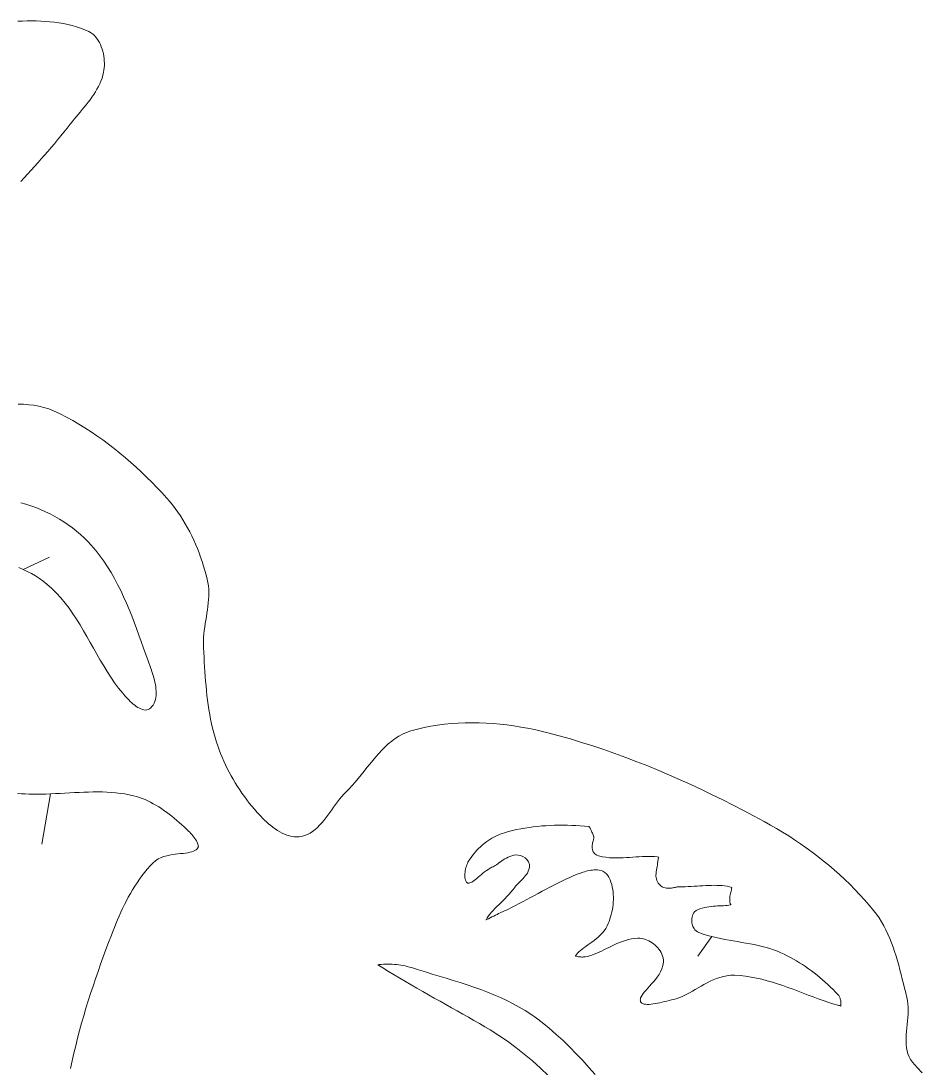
# Model space of a CAD drawing. Header units: inches. Extents: x -12 to 23, y -13.2 to 21.7.
# Drawn here: x 13.228 to 17.343, y 16.901 to 21.686 of the extents above; entities that cross this region are included whole.
import ezdxf

# ---------------------------------------------------------------- set-up
doc = ezdxf.new("R2010")
doc.units = ezdxf.units.IN
doc.header["$MEASUREMENT"] = 0
doc.layers.get('0').update_dxf_attribs({"lineweight": 0})

msp = doc.modelspace()

# ---------------------------------------------------------------- linework, layer by layer
at = {"color": 30, "linetype": 'Continuous', "lineweight": 0, "true_color": 0xff7e00}
for p, q in [((13.2373, 19.1796), (13.3584, 19.2361)), ((13.3631, 18.154), (13.3236, 17.924)), ((16.3831, 17.5025), (16.3194, 17.4132))]:
    msp.add_line(p, q, dxfattribs=at)
at = {"color": 7, "linetype": 'Continuous', "lineweight": 0}
for p, q in [((13.23, 18.1543), (13.2124, 18.1551)), ((13.2477, 18.1536), (13.23, 18.1543)), ((13.2655, 18.153), (13.2477, 18.1536)), ((13.2834, 18.1526), (13.2655, 18.153)), ((13.3013, 18.1524), (13.2834, 18.1526)), ((13.3191, 18.1526), (13.3013, 18.1524)), ((13.3411, 18.1532), (13.3191, 18.1526)), ((13.3631, 18.154), (13.3411, 18.1532)), ((13.385, 18.1551), (13.3631, 18.154)), ((13.4068, 18.1562), (13.385, 18.1551)), ((13.4286, 18.1574), (13.4068, 18.1562)), ((13.4504, 18.1587), (13.4286, 18.1574)), ((13.472, 18.1598), (13.4504, 18.1587)), ((13.4936, 18.1609), (13.472, 18.1598)), ((13.515, 18.1618), (13.4936, 18.1609)), ((13.5364, 18.1625), (13.515, 18.1618)), ((13.5577, 18.1629), (13.5364, 18.1625)), ((13.5788, 18.163), (13.5577, 18.1629)), ((13.5998, 18.1627), (13.5788, 18.163)), ((13.6206, 18.162), (13.5998, 18.1627)), ((13.6413, 18.1607), (13.6206, 18.162)), ((13.6618, 18.159), (13.6413, 18.1607)), ((13.6822, 18.1566), (13.6618, 18.159)), ((13.7024, 18.1536), (13.6822, 18.1566)), ((13.7224, 18.1499), (13.7024, 18.1536)), ((13.7422, 18.1455), (13.7224, 18.1499)), ((13.7554, 18.142), (13.7422, 18.1455)), ((13.7685, 18.1378), (13.7554, 18.142)), ((13.7814, 18.1331), (13.7685, 18.1378)), ((13.7943, 18.1279), (13.7814, 18.1331)), ((13.807, 18.1222), (13.7943, 18.1279)), ((13.8196, 18.116), (13.807, 18.1222)), ((13.8321, 18.1093), (13.8196, 18.116)), ((13.8445, 18.1021), (13.8321, 18.1093)), ((13.8567, 18.0946), (13.8445, 18.1021)), ((13.8689, 18.0867), (13.8567, 18.0946)), ((13.8809, 18.0784), (13.8689, 18.0867)), ((13.8929, 18.0698), (13.8809, 18.0784)), ((13.9047, 18.0609), (13.8929, 18.0698)), ((13.9164, 18.0518), (13.9047, 18.0609)), ((13.9279, 18.0424), (13.9164, 18.0518)), ((13.9394, 18.0328), (13.9279, 18.0424)), ((13.9507, 18.0231), (13.9394, 18.0328)), ((13.9619, 18.0132), (13.9507, 18.0231)), ((13.973, 18.0033), (13.9619, 18.0132)), ((13.9838, 17.9933), (13.973, 18.0033)), ((13.9887, 17.9888), (13.9838, 17.9933)), ((13.9936, 17.9839), (13.9887, 17.9888)), ((15.4913, 17.9906), (15.4726, 17.9863)), ((15.5101, 17.9945), (15.4913, 17.9906)), ((15.5291, 17.9979), (15.5101, 17.9945)), ((15.5481, 18.0009), (15.5291, 17.9979)), ((15.5673, 18.0035), (15.5481, 18.0009)), ((15.5866, 18.0056), (15.5673, 18.0035)), ((15.606, 18.0074), (15.5866, 18.0056)), ((15.6254, 18.0088), (15.606, 18.0074)), ((15.6449, 18.0099), (15.6254, 18.0088)), ((15.6645, 18.0106), (15.6449, 18.0099)), ((15.6841, 18.0109), (15.6645, 18.0106)), ((15.7037, 18.0109), (15.6841, 18.0109)), ((15.7233, 18.0106), (15.7037, 18.0109)), ((15.7429, 18.01), (15.7233, 18.0106)), ((15.7625, 18.0091), (15.7429, 18.01)), ((15.7821, 18.0079), (15.7625, 18.0091)), ((15.8016, 18.0065), (15.7821, 18.0079)), ((15.8201, 18.0048), (15.8016, 18.0065)), ((15.821, 18.0047), (15.8201, 18.0048)), ((15.8214, 18.0044), (15.821, 18.0047)), ((15.821, 18.0047), (15.821, 18.0047)), ((15.8221, 18.0039), (15.8214, 18.0044)), ((15.8231, 18.0029), (15.8221, 18.0039)), ((15.8244, 18.0014), (15.8231, 18.0029)), ((15.8258, 17.9995), (15.8244, 18.0014)), ((15.8274, 17.997), (15.8258, 17.9995)), ((15.829, 17.9942), (15.8274, 17.997)), ((15.8307, 17.991), (15.829, 17.9942)), ((15.8324, 17.9874), (15.8307, 17.991)), ((13.9985, 17.9788), (13.9936, 17.9839)), ((14.0035, 17.9734), (13.9985, 17.9788)), ((14.0084, 17.9678), (14.0035, 17.9734)), ((14.0132, 17.9621), (14.0084, 17.9678)), ((14.0177, 17.9563), (14.0132, 17.9621)), ((14.0219, 17.9505), (14.0177, 17.9563)), ((14.0258, 17.9447), (14.0219, 17.9505)), ((14.0292, 17.939), (14.0258, 17.9447)), ((15.369, 17.9454), (15.36, 17.9394)), ((15.3782, 17.951), (15.369, 17.9454)), ((15.3875, 17.9562), (15.3782, 17.951)), ((15.3969, 17.9611), (15.3875, 17.9562)), ((15.4065, 17.9655), (15.3969, 17.9611)), ((15.4162, 17.9696), (15.4065, 17.9655)), ((15.4259, 17.9732), (15.4162, 17.9696)), ((15.4358, 17.9764), (15.4259, 17.9732)), ((15.454, 17.9816), (15.4358, 17.9764)), ((15.4726, 17.9863), (15.454, 17.9816)), ((15.8341, 17.9836), (15.8324, 17.9874)), ((15.8357, 17.9795), (15.8341, 17.9836)), ((15.8373, 17.9753), (15.8357, 17.9795)), ((15.839, 17.971), (15.8373, 17.9753)), ((15.8406, 17.9665), (15.839, 17.971)), ((15.8422, 17.9621), (15.8406, 17.9665)), ((15.8408, 17.9392), (15.8419, 17.943)), ((15.8419, 17.943), (15.8429, 17.9466)), ((15.8438, 17.9575), (15.8422, 17.9621)), ((15.8429, 17.9466), (15.8437, 17.9497)), ((15.8437, 17.9497), (15.8443, 17.9523)), ((15.8447, 17.9552), (15.8438, 17.9575)), ((15.8443, 17.9523), (15.8446, 17.9543)), ((15.8446, 17.9543), (15.8447, 17.9552)), ((14.0154, 17.8925), (14.0219, 17.8956)), ((14.0219, 17.8956), (14.0274, 17.899)), ((14.0274, 17.899), (14.032, 17.9029)), ((14.032, 17.9336), (14.0292, 17.939)), ((14.0344, 17.9285), (14.032, 17.9336)), ((14.032, 17.9029), (14.036, 17.9073)), ((14.0361, 17.9238), (14.0344, 17.9285)), ((14.036, 17.9073), (14.0369, 17.9088)), ((14.0372, 17.9197), (14.0361, 17.9238)), ((14.0369, 17.9088), (14.0374, 17.91)), ((14.0378, 17.9162), (14.0372, 17.9197)), ((14.0374, 17.91), (14.0378, 17.9115)), ((14.0379, 17.9135), (14.0378, 17.9162)), ((14.0378, 17.9115), (14.0379, 17.9135)), ((15.3105, 17.8971), (15.3032, 17.8891)), ((15.3181, 17.9048), (15.3105, 17.8971)), ((15.326, 17.9123), (15.3181, 17.9048)), ((15.3341, 17.9195), (15.326, 17.9123)), ((15.3425, 17.9265), (15.3341, 17.9195)), ((15.3512, 17.9331), (15.3425, 17.9265)), ((15.36, 17.9394), (15.3512, 17.9331)), ((15.8358, 17.9142), (15.8364, 17.9202)), ((15.8359, 17.907), (15.8358, 17.9142)), ((15.8373, 17.8987), (15.8359, 17.907)), ((15.8364, 17.9202), (15.8374, 17.9256)), ((15.8411, 17.8893), (15.8373, 17.8987)), ((15.8374, 17.9256), (15.8385, 17.9305)), ((15.8385, 17.9305), (15.8396, 17.935)), ((15.8396, 17.935), (15.8408, 17.9392)), ((13.8319, 17.8393), (13.8427, 17.8487)), ((13.8427, 17.8487), (13.855, 17.8568)), ((13.855, 17.8568), (13.8678, 17.8631)), ((13.8678, 17.8631), (13.8808, 17.868)), ((13.8808, 17.868), (13.8938, 17.8718)), ((13.8938, 17.8718), (13.9068, 17.8746)), ((13.9068, 17.8746), (13.9196, 17.8768)), ((13.9196, 17.8768), (13.9323, 17.8785)), ((13.9323, 17.8785), (13.9446, 17.8799)), ((13.9446, 17.8799), (13.9567, 17.8812)), ((13.9567, 17.8812), (13.9682, 17.8824)), ((13.9682, 17.8824), (13.9793, 17.8838)), ((13.9793, 17.8838), (13.9896, 17.8855)), ((13.9896, 17.8855), (13.9992, 17.8874)), ((13.9992, 17.8874), (14.0078, 17.8898)), ((14.0078, 17.8898), (14.0154, 17.8925)), ((15.2719, 17.8466), (15.2691, 17.8417)), ((15.2773, 17.8553), (15.2719, 17.8466)), ((15.2832, 17.864), (15.2773, 17.8553)), ((15.2895, 17.8725), (15.2832, 17.864)), ((15.2962, 17.8809), (15.2895, 17.8725)), ((15.3032, 17.8891), (15.2962, 17.8809)), ((15.4173, 17.8433), (15.4237, 17.8478)), ((15.4237, 17.8478), (15.4305, 17.8523)), ((15.4305, 17.8523), (15.4374, 17.8567)), ((15.4374, 17.8567), (15.4447, 17.8609)), ((15.4447, 17.8609), (15.4523, 17.8649)), ((15.4523, 17.8649), (15.4603, 17.8685)), ((15.4603, 17.8685), (15.4689, 17.8715)), ((15.4689, 17.8715), (15.4781, 17.8738)), ((15.4781, 17.8738), (15.488, 17.875)), ((15.488, 17.875), (15.4986, 17.8747)), ((15.4986, 17.8747), (15.5094, 17.8726)), ((15.5094, 17.8726), (15.5199, 17.8685)), ((15.5199, 17.8685), (15.5301, 17.8623)), ((15.5301, 17.8623), (15.5388, 17.8543)), ((15.5388, 17.8543), (15.5458, 17.8437)), ((15.848, 17.8803), (15.8411, 17.8893)), ((15.8573, 17.8737), (15.848, 17.8803)), ((15.866, 17.8705), (15.8573, 17.8737)), ((15.8832, 17.8668), (15.866, 17.8705)), ((15.8992, 17.8643), (15.8832, 17.8668)), ((15.9151, 17.8626), (15.8992, 17.8643)), ((15.9309, 17.8617), (15.9151, 17.8626)), ((15.9466, 17.8613), (15.9309, 17.8617)), ((15.9621, 17.8614), (15.9466, 17.8613)), ((15.9775, 17.8619), (15.9621, 17.8614)), ((15.9927, 17.8627), (15.9775, 17.8619)), ((16.0077, 17.8637), (15.9927, 17.8627)), ((16.0226, 17.8647), (16.0077, 17.8637)), ((16.0373, 17.8658), (16.0226, 17.8647)), ((16.0518, 17.8667), (16.0373, 17.8658)), ((16.0661, 17.8675), (16.0518, 17.8667)), ((16.0802, 17.868), (16.0661, 17.8675)), ((16.0941, 17.8682), (16.0802, 17.868)), ((16.1076, 17.868), (16.0941, 17.8682)), ((16.121, 17.8673), (16.1076, 17.868)), ((16.134, 17.8661), (16.121, 17.8673)), ((16.1407, 17.8651), (16.134, 17.8661)), ((16.1359, 17.8438), (16.1367, 17.8486)), ((16.1367, 17.8486), (16.1377, 17.8531)), ((16.1377, 17.8531), (16.1387, 17.8573)), ((16.1387, 17.8573), (16.1397, 17.8613)), ((16.1397, 17.8613), (16.1407, 17.8651)), ((16.1407, 17.8651), (16.1407, 17.8651)), ((13.7923, 17.7952), (13.8047, 17.8101)), ((13.8047, 17.8101), (13.8178, 17.8246)), ((13.8178, 17.8246), (13.8319, 17.8393)), ((15.2569, 17.8036), (15.2559, 17.7966)), ((15.2582, 17.8106), (15.2569, 17.8036)), ((15.2599, 17.8175), (15.2582, 17.8106)), ((15.2619, 17.8242), (15.2599, 17.8175)), ((15.2641, 17.8305), (15.2619, 17.8242)), ((15.2666, 17.8364), (15.2641, 17.8305)), ((15.2691, 17.8417), (15.2666, 17.8364)), ((15.3379, 17.7913), (15.3455, 17.7974)), ((15.3455, 17.7974), (15.3534, 17.8033)), ((15.3534, 17.8033), (15.3617, 17.809)), ((15.3617, 17.809), (15.3705, 17.8144)), ((15.3705, 17.8144), (15.3788, 17.8186)), ((15.3788, 17.8186), (15.384, 17.8212)), ((15.384, 17.8212), (15.3887, 17.8239)), ((15.3887, 17.8239), (15.3938, 17.827)), ((15.3938, 17.827), (15.3992, 17.8306)), ((15.3992, 17.8306), (15.405, 17.8346)), ((15.405, 17.8346), (15.411, 17.8389)), ((15.411, 17.8389), (15.4173, 17.8433)), ((15.5446, 17.8004), (15.5405, 17.7926)), ((15.548, 17.8093), (15.5446, 17.8004)), ((15.5458, 17.8437), (15.5496, 17.8316)), ((15.55, 17.8197), (15.548, 17.8093)), ((15.5496, 17.8316), (15.55, 17.8197)), ((15.7955, 17.7964), (15.802, 17.7984)), ((15.802, 17.7984), (15.8087, 17.8003)), ((15.8087, 17.8003), (15.8156, 17.8021)), ((15.8156, 17.8021), (15.8227, 17.8037)), ((15.8227, 17.8037), (15.8299, 17.8051)), ((15.8299, 17.8051), (15.8373, 17.8061)), ((15.8373, 17.8061), (15.8449, 17.8068)), ((15.8449, 17.8068), (15.8526, 17.807)), ((15.8526, 17.807), (15.8606, 17.8066)), ((15.8606, 17.8066), (15.8687, 17.8055)), ((15.8687, 17.8055), (15.877, 17.8035)), ((15.877, 17.8035), (15.8855, 17.8003)), ((15.8855, 17.8003), (15.8938, 17.7956)), ((16.1286, 17.7946), (16.1293, 17.7995)), ((16.1293, 17.7995), (16.1301, 17.8041)), ((16.1301, 17.8041), (16.131, 17.8085)), ((16.131, 17.8085), (16.1318, 17.8126)), ((16.1318, 17.8126), (16.1326, 17.8165)), ((16.1326, 17.8165), (16.1334, 17.8201)), ((16.1334, 17.8201), (16.134, 17.8234)), ((16.134, 17.8234), (16.1345, 17.8264)), ((16.1345, 17.8264), (16.1348, 17.829)), ((16.1348, 17.829), (16.135, 17.8312)), ((16.135, 17.8312), (16.1351, 17.8342)), ((16.1351, 17.8342), (16.1353, 17.8386)), ((16.1353, 17.8386), (16.1359, 17.8438)), ((13.7578, 17.7484), (13.7688, 17.7643)), ((13.7688, 17.7643), (13.7803, 17.7799)), ((13.7803, 17.7799), (13.7923, 17.7952)), ((15.2552, 17.7897), (15.255, 17.783)), ((15.255, 17.783), (15.2551, 17.7766)), ((15.2551, 17.7766), (15.2557, 17.7707)), ((15.2559, 17.7966), (15.2552, 17.7897)), ((15.2557, 17.7707), (15.2566, 17.7653)), ((15.2566, 17.7653), (15.2578, 17.7606)), ((15.2578, 17.7606), (15.2592, 17.7566)), ((15.2592, 17.7566), (15.2608, 17.7535)), ((15.2608, 17.7535), (15.2623, 17.7511)), ((15.2623, 17.7511), (15.2639, 17.7494)), ((15.2823, 17.7486), (15.2869, 17.751)), ((15.2869, 17.751), (15.2921, 17.7542)), ((15.2921, 17.7542), (15.2977, 17.7581)), ((15.2977, 17.7581), (15.3037, 17.7627)), ((15.3037, 17.7627), (15.31, 17.7678)), ((15.31, 17.7678), (15.3166, 17.7733)), ((15.3166, 17.7733), (15.3235, 17.7791)), ((15.3235, 17.7791), (15.3306, 17.7851)), ((15.3306, 17.7851), (15.3379, 17.7913)), ((15.5049, 17.7512), (15.4999, 17.7462)), ((15.5101, 17.7564), (15.5049, 17.7512)), ((15.5155, 17.7618), (15.5101, 17.7564)), ((15.5208, 17.7674), (15.5155, 17.7618)), ((15.526, 17.7732), (15.5208, 17.7674)), ((15.5311, 17.7793), (15.526, 17.7732)), ((15.536, 17.7857), (15.5311, 17.7793)), ((15.5405, 17.7926), (15.536, 17.7857)), ((15.6795, 17.7465), (15.6977, 17.7554)), ((15.6977, 17.7554), (15.7161, 17.7641)), ((15.7161, 17.7641), (15.7347, 17.7725)), ((15.7347, 17.7725), (15.7535, 17.7805)), ((15.7535, 17.7805), (15.7724, 17.7881)), ((15.7724, 17.7881), (15.7777, 17.7901)), ((15.7777, 17.7901), (15.7833, 17.7922)), ((15.7833, 17.7922), (15.7893, 17.7943)), ((15.7893, 17.7943), (15.7955, 17.7964)), ((15.8938, 17.7956), (15.9016, 17.7893)), ((15.9016, 17.7893), (15.9083, 17.7815)), ((15.9083, 17.7815), (15.9131, 17.7733)), ((15.9131, 17.7733), (15.9182, 17.7618)), ((15.9182, 17.7618), (15.9222, 17.7509)), ((15.9222, 17.7509), (15.9256, 17.7398)), ((16.1278, 17.784), (16.1281, 17.7895)), ((16.1279, 17.7782), (16.1278, 17.784)), ((16.1284, 17.7721), (16.1279, 17.7782)), ((16.1281, 17.7895), (16.1286, 17.7946)), ((16.1296, 17.7656), (16.1284, 17.7721)), ((16.1316, 17.7589), (16.1296, 17.7656)), ((16.1346, 17.7522), (16.1316, 17.7589)), ((16.1386, 17.7457), (16.1346, 17.7522)), ((13.7274, 17.6991), (13.7372, 17.7158)), ((13.7372, 17.7158), (13.7473, 17.7322)), ((13.7473, 17.7322), (13.7578, 17.7484)), ((15.2639, 17.7494), (15.2654, 17.7481)), ((15.2654, 17.7481), (15.2671, 17.7471)), ((15.2671, 17.7471), (15.2692, 17.7463)), ((15.2692, 17.7463), (15.271, 17.7459)), ((15.271, 17.7459), (15.2728, 17.7459)), ((15.2728, 17.7459), (15.2752, 17.7462)), ((15.2752, 17.7462), (15.2783, 17.747)), ((15.2783, 17.747), (15.2823, 17.7486)), ((15.4649, 17.7045), (15.4559, 17.6944)), ((15.4736, 17.7151), (15.4649, 17.7045)), ((15.4813, 17.7255), (15.4736, 17.7151)), ((15.4841, 17.7292), (15.4813, 17.7255)), ((15.4871, 17.7328), (15.4841, 17.7292)), ((15.4909, 17.7369), (15.4871, 17.7328)), ((15.4952, 17.7414), (15.4909, 17.7369)), ((15.4999, 17.7462), (15.4952, 17.7414)), ((15.5906, 17.6997), (15.6081, 17.7092)), ((15.6081, 17.7092), (15.6258, 17.7187)), ((15.6258, 17.7187), (15.6435, 17.7281)), ((15.6435, 17.7281), (15.6614, 17.7374)), ((15.6614, 17.7374), (15.6795, 17.7465)), ((15.9256, 17.7398), (15.9283, 17.7286)), ((15.9283, 17.7286), (15.9305, 17.7172)), ((15.9305, 17.7172), (15.932, 17.7058)), ((15.932, 17.7058), (15.933, 17.6944)), ((16.1436, 17.7396), (16.1386, 17.7457)), ((16.1494, 17.7343), (16.1436, 17.7396)), ((16.1559, 17.7299), (16.1494, 17.7343)), ((16.1627, 17.7267), (16.1559, 17.7299)), ((16.1694, 17.7245), (16.1627, 17.7267)), ((16.1759, 17.7233), (16.1694, 17.7245)), ((16.1821, 17.7228), (16.1759, 17.7233)), ((16.1878, 17.7227), (16.1821, 17.7228)), ((16.1931, 17.7231), (16.1878, 17.7227)), ((16.1981, 17.7237), (16.1931, 17.7231)), ((16.2028, 17.7244), (16.1981, 17.7237)), ((16.2072, 17.7252), (16.2028, 17.7244)), ((16.2114, 17.7261), (16.2072, 17.7252)), ((16.2153, 17.7269), (16.2114, 17.7261)), ((16.2189, 17.7277), (16.2153, 17.7269)), ((16.2222, 17.7284), (16.2189, 17.7277)), ((16.2253, 17.729), (16.2222, 17.7284)), ((16.2279, 17.7294), (16.2253, 17.729)), ((16.2301, 17.7297), (16.2279, 17.7294)), ((16.2319, 17.7299), (16.2301, 17.7297)), ((16.234, 17.7299), (16.2319, 17.7299)), ((16.2471, 17.7297), (16.234, 17.7299)), ((16.261, 17.7299), (16.2471, 17.7297)), ((16.2748, 17.7303), (16.261, 17.7299)), ((16.2885, 17.731), (16.2748, 17.7303)), ((16.3021, 17.7318), (16.2885, 17.731)), ((16.3156, 17.7327), (16.3021, 17.7318)), ((16.3289, 17.7336), (16.3156, 17.7327)), ((16.3422, 17.7344), (16.3289, 17.7336)), ((16.3552, 17.7352), (16.3422, 17.7344)), ((16.3681, 17.7358), (16.3552, 17.7352)), ((16.3809, 17.7362), (16.3681, 17.7358)), ((16.3934, 17.7364), (16.3809, 17.7362)), ((16.4057, 17.7362), (16.3934, 17.7364)), ((16.4178, 17.7358), (16.4057, 17.7362)), ((16.4297, 17.7349), (16.4178, 17.7358)), ((16.4414, 17.7336), (16.4297, 17.7349)), ((16.4528, 17.7318), (16.4414, 17.7336)), ((16.4639, 17.7295), (16.4528, 17.7318)), ((16.4749, 17.7267), (16.4639, 17.7295)), ((16.4681, 17.6988), (16.4695, 17.7045)), ((16.4695, 17.7045), (16.4709, 17.7099)), ((16.4709, 17.7099), (16.4722, 17.7151)), ((16.4722, 17.7151), (16.4734, 17.7198)), ((16.4734, 17.7198), (16.4744, 17.7241)), ((16.4744, 17.7241), (16.4749, 17.7266)), ((16.4749, 17.7266), (16.4749, 17.7267)), ((13.7004, 17.648), (13.7091, 17.6652)), ((13.7091, 17.6652), (13.7181, 17.6822)), ((13.7181, 17.6822), (13.7274, 17.6991)), ((15.4188, 17.6567), (15.4097, 17.6479)), ((15.4281, 17.6658), (15.4188, 17.6567)), ((15.4374, 17.675), (15.4281, 17.6658)), ((15.4468, 17.6846), (15.4374, 17.675)), ((15.4559, 17.6944), (15.4468, 17.6846)), ((15.5035, 17.6527), (15.5209, 17.6619)), ((15.5209, 17.6619), (15.5383, 17.6712)), ((15.5383, 17.6712), (15.5556, 17.6806)), ((15.5556, 17.6806), (15.5731, 17.6902)), ((15.5731, 17.6902), (15.5906, 17.6997)), ((15.933, 17.6599), (15.932, 17.6485)), ((15.933, 17.6944), (15.9335, 17.6829)), ((15.9335, 17.6714), (15.933, 17.6599)), ((15.9335, 17.6829), (15.9335, 17.6714)), ((16.4645, 17.6726), (16.4649, 17.6797)), ((16.4649, 17.6648), (16.4645, 17.6726)), ((16.4649, 17.6797), (16.4657, 17.6864)), ((16.4659, 17.6588), (16.4649, 17.6648)), ((16.4657, 17.6864), (16.4668, 17.6927)), ((16.4675, 17.6534), (16.4659, 17.6588)), ((16.4668, 17.6927), (16.4681, 17.6988)), ((13.6762, 17.5959), (13.684, 17.6133)), ((13.684, 17.6133), (13.6921, 17.6307)), ((13.6921, 17.6307), (13.7004, 17.648)), ((15.3764, 17.6133), (15.3692, 17.6048)), ((15.3841, 17.6218), (15.3764, 17.6133)), ((15.3922, 17.6304), (15.3841, 17.6218)), ((15.4008, 17.6391), (15.3922, 17.6304)), ((15.4097, 17.6479), (15.4008, 17.6391)), ((15.4022, 17.6035), (15.4094, 17.607)), ((15.4094, 17.607), (15.4159, 17.6099)), ((15.4159, 17.6099), (15.4338, 17.618)), ((15.4338, 17.618), (15.4513, 17.6263)), ((15.4513, 17.6263), (15.4688, 17.6348)), ((15.4688, 17.6348), (15.4862, 17.6436)), ((15.4862, 17.6436), (15.5035, 17.6527)), ((15.9265, 17.6147), (15.9238, 17.6037)), ((15.9287, 17.6259), (15.9265, 17.6147)), ((15.9306, 17.6372), (15.9287, 17.6259)), ((15.932, 17.6485), (15.9306, 17.6372)), ((16.2965, 17.6031), (16.2999, 17.6092)), ((16.2999, 17.6092), (16.3046, 17.6152)), ((16.3046, 17.6152), (16.3109, 17.6207)), ((16.3109, 17.6207), (16.3176, 17.6245)), ((16.3176, 17.6245), (16.329, 17.629)), ((16.329, 17.629), (16.3393, 17.6324)), ((16.3393, 17.6324), (16.3497, 17.635)), ((16.3497, 17.635), (16.36, 17.6371)), ((16.36, 17.6371), (16.3701, 17.6387)), ((16.3701, 17.6387), (16.3801, 17.6399)), ((16.3801, 17.6399), (16.39, 17.6408)), ((16.39, 17.6408), (16.3997, 17.6414)), ((16.3997, 17.6414), (16.4092, 17.6419)), ((16.4092, 17.6419), (16.4185, 17.6424)), ((16.4185, 17.6424), (16.4276, 17.6428)), ((16.4276, 17.6428), (16.4364, 17.6433)), ((16.4364, 17.6433), (16.445, 17.6438)), ((16.445, 17.6438), (16.4533, 17.6446)), ((16.4533, 17.6446), (16.4613, 17.6455)), ((16.4613, 17.6455), (16.4689, 17.6467)), ((16.4693, 17.6488), (16.4675, 17.6534)), ((16.4689, 17.6467), (16.4702, 17.6469)), ((16.4702, 17.6469), (16.4693, 17.6488)), ((13.6543, 17.5433), (13.6614, 17.5608)), ((13.6614, 17.5608), (13.6687, 17.5784)), ((13.6687, 17.5784), (13.6762, 17.5959)), ((15.3511, 17.5779), (15.3546, 17.5796)), ((15.3518, 17.5793), (15.3511, 17.5779)), ((15.3569, 17.5878), (15.3518, 17.5793)), ((15.3546, 17.5796), (15.3626, 17.5834)), ((15.3627, 17.5963), (15.3569, 17.5878)), ((15.3626, 17.5834), (15.3707, 17.5875)), ((15.3692, 17.6048), (15.3627, 17.5963)), ((15.3707, 17.5875), (15.3788, 17.5916)), ((15.3788, 17.5916), (15.3868, 17.5957)), ((15.3868, 17.5957), (15.3946, 17.5997)), ((15.3946, 17.5997), (15.4022, 17.6035)), ((15.9096, 17.5615), (15.905, 17.5509)), ((15.9137, 17.5717), (15.9096, 17.5615)), ((15.9174, 17.5822), (15.9137, 17.5717)), ((15.9208, 17.5929), (15.9174, 17.5822)), ((15.9238, 17.6037), (15.9208, 17.5929)), ((16.291, 17.5749), (16.2911, 17.5803)), ((16.2914, 17.5696), (16.291, 17.5749)), ((16.2911, 17.5803), (16.2915, 17.5857)), ((16.2921, 17.5644), (16.2914, 17.5696)), ((16.2915, 17.5857), (16.2925, 17.5914)), ((16.2931, 17.5592), (16.2921, 17.5644)), ((16.2925, 17.5914), (16.2941, 17.5971)), ((16.2946, 17.554), (16.2931, 17.5592)), ((16.2941, 17.5971), (16.2965, 17.6031)), ((13.6406, 17.5085), (13.6474, 17.5259)), ((13.6474, 17.5259), (13.6543, 17.5433)), ((15.8827, 17.5174), (15.8738, 17.508)), ((15.8911, 17.5278), (15.8827, 17.5174)), ((15.8987, 17.5391), (15.8911, 17.5278)), ((15.905, 17.5509), (15.8987, 17.5391)), ((16.2965, 17.5489), (16.2946, 17.554)), ((16.299, 17.5437), (16.2965, 17.5489)), ((16.3021, 17.5385), (16.299, 17.5437)), ((16.306, 17.5334), (16.3021, 17.5385)), ((16.311, 17.5284), (16.306, 17.5334)), ((16.3172, 17.5239), (16.311, 17.5284)), ((16.3235, 17.5209), (16.3172, 17.5239)), ((16.344, 17.5138), (16.3235, 17.5209)), ((16.3636, 17.5078), (16.344, 17.5138)), ((13.6157, 17.4425), (13.6281, 17.4756)), ((13.6281, 17.4756), (13.6406, 17.5085)), ((15.8164, 17.4637), (15.8073, 17.4574)), ((15.8258, 17.4702), (15.8164, 17.4637)), ((15.8354, 17.4769), (15.8258, 17.4702)), ((15.8451, 17.4839), (15.8354, 17.4769)), ((15.8548, 17.4914), (15.8451, 17.4839)), ((15.8644, 17.4994), (15.8548, 17.4914)), ((15.8738, 17.508), (15.8644, 17.4994)), ((15.925, 17.4588), (15.937, 17.4645)), ((15.937, 17.4645), (15.9493, 17.4701)), ((15.9493, 17.4701), (15.9619, 17.4754)), ((15.9619, 17.4754), (15.9748, 17.4803)), ((15.9748, 17.4803), (15.988, 17.4847)), ((15.988, 17.4847), (16.0017, 17.4884)), ((16.0017, 17.4884), (16.0157, 17.4914)), ((16.0157, 17.4914), (16.0302, 17.4935)), ((16.0302, 17.4935), (16.0453, 17.4944)), ((16.0453, 17.4944), (16.054, 17.4942)), ((16.054, 17.4942), (16.0627, 17.4932)), ((16.0627, 17.4932), (16.0712, 17.4914)), ((16.0712, 17.4914), (16.0794, 17.4889)), ((16.0794, 17.4889), (16.0875, 17.4859)), ((16.0875, 17.4859), (16.0952, 17.4823)), ((16.0952, 17.4823), (16.1028, 17.4783)), ((16.1028, 17.4783), (16.11, 17.4737)), ((16.11, 17.4737), (16.117, 17.4687)), ((16.117, 17.4687), (16.1237, 17.4633)), ((16.1237, 17.4633), (16.13, 17.4575)), ((16.3831, 17.5025), (16.3636, 17.5078)), ((16.4027, 17.4977), (16.3831, 17.5025)), ((16.4224, 17.4934), (16.4027, 17.4977)), ((16.4419, 17.4895), (16.4224, 17.4934)), ((16.4615, 17.4858), (16.4419, 17.4895)), ((16.4809, 17.4824), (16.4615, 17.4858)), ((16.5003, 17.479), (16.4809, 17.4824)), ((16.5195, 17.4758), (16.5003, 17.479)), ((16.5385, 17.4724), (16.5195, 17.4758)), ((16.5574, 17.469), (16.5385, 17.4724)), ((16.5761, 17.4653), (16.5574, 17.469)), ((16.5945, 17.4614), (16.5761, 17.4653)), ((13.6035, 17.4094), (13.6157, 17.4425)), ((15.7648, 17.4206), (15.7605, 17.4145)), ((15.77, 17.4267), (15.7648, 17.4206)), ((15.7761, 17.4328), (15.77, 17.4267)), ((15.7829, 17.4389), (15.7761, 17.4328)), ((15.7904, 17.445), (15.7829, 17.4389)), ((15.7986, 17.4512), (15.7904, 17.445)), ((15.8073, 17.4574), (15.7986, 17.4512)), ((15.8251, 17.4142), (15.8356, 17.4175)), ((15.8356, 17.4175), (15.8463, 17.4214)), ((15.8463, 17.4214), (15.8571, 17.4258)), ((15.8571, 17.4258), (15.868, 17.4306)), ((15.868, 17.4306), (15.879, 17.4359)), ((15.879, 17.4359), (15.8902, 17.4414)), ((15.8902, 17.4414), (15.9017, 17.4471)), ((15.9017, 17.4471), (15.9132, 17.4529)), ((15.9132, 17.4529), (15.925, 17.4588)), ((16.13, 17.4575), (16.136, 17.4513)), ((16.136, 17.4513), (16.1415, 17.4446)), ((16.1415, 17.4446), (16.1466, 17.4375)), ((16.1466, 17.4375), (16.1511, 17.4299)), ((16.1511, 17.4299), (16.155, 17.4219)), ((16.155, 17.4219), (16.1581, 17.4133)), ((16.6127, 17.4572), (16.5945, 17.4614)), ((16.6305, 17.4525), (16.6127, 17.4572)), ((16.6481, 17.4473), (16.6305, 17.4525)), ((16.6653, 17.4417), (16.6481, 17.4473)), ((16.6822, 17.4353), (16.6653, 17.4417)), ((16.6989, 17.4283), (16.6822, 17.4353)), ((16.7133, 17.4216), (16.6989, 17.4283)), ((16.7277, 17.4144), (16.7133, 17.4216)), ((13.5797, 17.3428), (13.5915, 17.3762)), ((13.5915, 17.3762), (13.6035, 17.4094)), ((14.8633, 17.3738), (14.8578, 17.3731)), ((14.8578, 17.3731), (14.8807, 17.3587)), ((14.8733, 17.3747), (14.8633, 17.3738)), ((14.8834, 17.3754), (14.8733, 17.3747)), ((14.8935, 17.3758), (14.8834, 17.3754)), ((14.9035, 17.3759), (14.8935, 17.3758)), ((14.9136, 17.3759), (14.9035, 17.3759)), ((14.9237, 17.3755), (14.9136, 17.3759)), ((14.9337, 17.3749), (14.9237, 17.3755)), ((14.9436, 17.374), (14.9337, 17.3749)), ((14.9535, 17.3729), (14.9436, 17.374)), ((14.9634, 17.3714), (14.9535, 17.3729)), ((14.9731, 17.3697), (14.9634, 17.3714)), ((14.9827, 17.3678), (14.9731, 17.3697)), ((14.9923, 17.3655), (14.9827, 17.3678)), ((15.7605, 17.4145), (15.7598, 17.4133)), ((15.7598, 17.4133), (15.7606, 17.4131)), ((15.7606, 17.4131), (15.7648, 17.412)), ((15.7648, 17.412), (15.7694, 17.411)), ((15.7694, 17.411), (15.7742, 17.4102)), ((15.7742, 17.4102), (15.7792, 17.4095)), ((15.7792, 17.4095), (15.7841, 17.4091)), ((15.7841, 17.4091), (15.7889, 17.4088)), ((15.7889, 17.4088), (15.7935, 17.4088)), ((15.7935, 17.4088), (15.7977, 17.4089)), ((15.7977, 17.4089), (15.8014, 17.4091)), ((15.8014, 17.4091), (15.8043, 17.4095)), ((15.8043, 17.4095), (15.8147, 17.4115)), ((15.8147, 17.4115), (15.8251, 17.4142)), ((16.1595, 17.3695), (16.1551, 17.3549)), ((16.1581, 17.4133), (16.1604, 17.4043)), ((16.1617, 17.3849), (16.1595, 17.3695)), ((16.1604, 17.4043), (16.1616, 17.3949)), ((16.1616, 17.3949), (16.1617, 17.3849)), ((16.7419, 17.407), (16.7277, 17.4144)), ((16.7561, 17.3991), (16.7419, 17.407)), ((16.77, 17.391), (16.7561, 17.3991)), ((16.7839, 17.3825), (16.77, 17.391)), ((16.7975, 17.3738), (16.7839, 17.3825)), ((16.811, 17.3647), (16.7975, 17.3738)), ((13.5682, 17.3094), (13.5797, 17.3428)), ((14.8807, 17.3587), (14.9061, 17.3431)), ((14.9061, 17.3431), (14.9317, 17.3275)), ((14.9317, 17.3275), (14.9575, 17.3121)), ((15.0017, 17.363), (14.9923, 17.3655)), ((15.0113, 17.3601), (15.0017, 17.363)), ((15.0427, 17.3503), (15.0113, 17.3601)), ((15.0746, 17.3405), (15.0427, 17.3503)), ((15.1065, 17.3308), (15.0746, 17.3405)), ((15.1384, 17.3211), (15.1065, 17.3308)), ((15.1703, 17.3114), (15.1384, 17.3211)), ((16.142, 17.3288), (16.134, 17.3171)), ((16.1491, 17.3414), (16.142, 17.3288)), ((16.1551, 17.3549), (16.1491, 17.3414)), ((16.4199, 17.3159), (16.4358, 17.3202)), ((16.4358, 17.3202), (16.4522, 17.3233)), ((16.4522, 17.3233), (16.4691, 17.3251)), ((16.4691, 17.3251), (16.4862, 17.3254)), ((16.4862, 17.3254), (16.5121, 17.3238)), ((16.5121, 17.3238), (16.5375, 17.3211)), ((16.5375, 17.3211), (16.5625, 17.3173)), ((16.8244, 17.3553), (16.811, 17.3647)), ((16.8376, 17.3457), (16.8244, 17.3553)), ((16.8506, 17.3358), (16.8376, 17.3457)), ((16.8634, 17.3257), (16.8506, 17.3358)), ((16.8761, 17.3153), (16.8634, 17.3257)), ((13.5459, 17.2421), (13.5569, 17.2758)), ((13.5569, 17.2758), (13.5682, 17.3094)), ((14.9575, 17.3121), (14.9836, 17.2967)), ((14.9836, 17.2967), (15.0098, 17.2815)), ((15.0098, 17.2815), (15.0361, 17.2663)), ((15.2021, 17.3016), (15.1703, 17.3114)), ((15.2338, 17.2916), (15.2021, 17.3016)), ((15.2653, 17.2813), (15.2338, 17.2916)), ((15.2965, 17.2706), (15.2653, 17.2813)), ((16.0991, 17.276), (16.0906, 17.2668)), ((16.1078, 17.2856), (16.0991, 17.276)), ((16.1167, 17.2956), (16.1078, 17.2856)), ((16.1255, 17.3061), (16.1167, 17.2956)), ((16.134, 17.3171), (16.1255, 17.3061)), ((16.3205, 17.2676), (16.3337, 17.2754)), ((16.3337, 17.2754), (16.3472, 17.2831)), ((16.3472, 17.2831), (16.361, 17.2906)), ((16.361, 17.2906), (16.3751, 17.2978)), ((16.3751, 17.2978), (16.3896, 17.3045)), ((16.3896, 17.3045), (16.4045, 17.3106)), ((16.4045, 17.3106), (16.4199, 17.3159)), ((16.5625, 17.3173), (16.5872, 17.3126)), ((16.5872, 17.3126), (16.6117, 17.307)), ((16.6117, 17.307), (16.6359, 17.3006)), ((16.6359, 17.3006), (16.6599, 17.2936)), ((16.6599, 17.2936), (16.6837, 17.2861)), ((16.6837, 17.2861), (16.7073, 17.2781)), ((16.7073, 17.2781), (16.7307, 17.2698)), ((16.8886, 17.3046), (16.8761, 17.3153)), ((16.9009, 17.2938), (16.8886, 17.3046)), ((16.913, 17.2828), (16.9009, 17.2938)), ((16.9249, 17.2715), (16.913, 17.2828)), ((16.9366, 17.2601), (16.9249, 17.2715)), ((13.5352, 17.2084), (13.5459, 17.2421)), ((15.0361, 17.2663), (15.0625, 17.2513)), ((15.0625, 17.2513), (15.0889, 17.2363)), ((15.0889, 17.2363), (15.1153, 17.2213)), ((15.3274, 17.2596), (15.2965, 17.2706)), ((15.3579, 17.248), (15.3274, 17.2596)), ((15.388, 17.2359), (15.3579, 17.248)), ((15.4177, 17.2231), (15.388, 17.2359)), ((16.0604, 17.2274), (16.0579, 17.2216)), ((16.0642, 17.2341), (16.0604, 17.2274)), ((16.0693, 17.2415), (16.0642, 17.2341)), ((16.0755, 17.2495), (16.0693, 17.2415)), ((16.0827, 17.258), (16.0755, 17.2495)), ((16.0906, 17.2668), (16.0827, 17.258)), ((16.2323, 17.2219), (16.2445, 17.2267)), ((16.2445, 17.2267), (16.2568, 17.2323)), ((16.2568, 17.2323), (16.2692, 17.2385)), ((16.2692, 17.2385), (16.2818, 17.2453)), ((16.2818, 17.2453), (16.2945, 17.2524)), ((16.2945, 17.2524), (16.3074, 17.2599)), ((16.3074, 17.2599), (16.3205, 17.2676)), ((16.7307, 17.2698), (16.7539, 17.2612)), ((16.7539, 17.2612), (16.777, 17.2525)), ((16.777, 17.2525), (16.8, 17.2438)), ((16.8, 17.2438), (16.8228, 17.2351)), ((16.8228, 17.2351), (16.8456, 17.2265)), ((16.8456, 17.2265), (16.8683, 17.2182)), ((16.9481, 17.2485), (16.9366, 17.2601)), ((16.959, 17.2371), (16.9481, 17.2485)), ((16.9611, 17.2346), (16.959, 17.2371)), ((16.9628, 17.2323), (16.9611, 17.2346)), ((16.9645, 17.2297), (16.9628, 17.2323)), ((16.966, 17.2269), (16.9645, 17.2297)), ((16.9674, 17.2238), (16.966, 17.2269)), ((16.9686, 17.2205), (16.9674, 17.2238)), ((13.5248, 17.1745), (13.5352, 17.2084)), ((15.1153, 17.2213), (15.1416, 17.2065)), ((15.1416, 17.2065), (15.1679, 17.1917)), ((15.1679, 17.1917), (15.194, 17.177)), ((15.194, 17.177), (15.2199, 17.1624)), ((15.4468, 17.2097), (15.4177, 17.2231)), ((15.4753, 17.1954), (15.4468, 17.2097)), ((15.5032, 17.1803), (15.4753, 17.1954)), ((15.5305, 17.1643), (15.5032, 17.1803)), ((16.0566, 17.2168), (16.0563, 17.2127)), ((16.0563, 17.2127), (16.0567, 17.209)), ((16.0579, 17.2216), (16.0566, 17.2168)), ((16.0567, 17.209), (16.058, 17.2046)), ((16.058, 17.2046), (16.0595, 17.2018)), ((16.0595, 17.2018), (16.0611, 17.1998)), ((16.0611, 17.1998), (16.063, 17.1982)), ((16.063, 17.1982), (16.0657, 17.1965)), ((16.0657, 17.1965), (16.0695, 17.195)), ((16.0695, 17.195), (16.0745, 17.1937)), ((16.0745, 17.1937), (16.0807, 17.1928)), ((16.0807, 17.1928), (16.0881, 17.1923)), ((16.0881, 17.1923), (16.0963, 17.1924)), ((16.0963, 17.1924), (16.1053, 17.193)), ((16.1053, 17.193), (16.1149, 17.1941)), ((16.1149, 17.1941), (16.125, 17.1957)), ((16.125, 17.1957), (16.1354, 17.1976)), ((16.1354, 17.1976), (16.1459, 17.1998)), ((16.1459, 17.1998), (16.1566, 17.2022)), ((16.1566, 17.2022), (16.1673, 17.2048)), ((16.1673, 17.2048), (16.1779, 17.2074)), ((16.1779, 17.2074), (16.1882, 17.21)), ((16.1882, 17.21), (16.1984, 17.2124)), ((16.1984, 17.2124), (16.2075, 17.2146)), ((16.2075, 17.2146), (16.2202, 17.2179)), ((16.2202, 17.2179), (16.2323, 17.2219)), ((16.8683, 17.2182), (16.891, 17.2102)), ((16.891, 17.2102), (16.9135, 17.2026)), ((16.9135, 17.2026), (16.9361, 17.1955)), ((16.9361, 17.1955), (16.9592, 17.1888)), ((16.9592, 17.1888), (16.9623, 17.1879)), ((16.9623, 17.1879), (16.9657, 17.1867)), ((16.9657, 17.1867), (16.969, 17.1856)), ((16.9697, 17.2169), (16.9686, 17.2205)), ((16.969, 17.1856), (16.972, 17.1844)), ((16.9707, 17.2131), (16.9697, 17.2169)), ((16.9715, 17.2092), (16.9707, 17.2131)), ((16.9721, 17.2051), (16.9715, 17.2092)), ((16.972, 17.1844), (16.9723, 17.1843)), ((16.9725, 17.2009), (16.9721, 17.2051)), ((16.9723, 17.1843), (16.9726, 17.1879)), ((16.9727, 17.1966), (16.9725, 17.2009)), ((16.9726, 17.1879), (16.9727, 17.1922)), ((16.9727, 17.1922), (16.9727, 17.1966)), ((13.505, 17.1065), (13.5148, 17.1405)), ((13.5148, 17.1405), (13.5248, 17.1745)), ((15.2199, 17.1624), (15.2457, 17.1478)), ((15.2457, 17.1478), (15.2712, 17.1333)), ((15.2712, 17.1333), (15.2964, 17.1188)), ((15.557, 17.1474), (15.5305, 17.1643)), ((15.5827, 17.1293), (15.557, 17.1474)), ((15.6077, 17.1101), (15.5827, 17.1293)), ((13.4956, 17.0723), (13.505, 17.1065)), ((15.2964, 17.1188), (15.3213, 17.1043)), ((15.3213, 17.1043), (15.3458, 17.0899)), ((15.3458, 17.0899), (15.3701, 17.0754)), ((15.6402, 17.0832), (15.6077, 17.1101)), ((15.6722, 17.0553), (15.6402, 17.0832)), ((13.478, 17.0036), (13.4866, 17.038)), ((13.4866, 17.038), (13.4956, 17.0723)), ((15.3701, 17.0754), (15.4098, 17.0505)), ((15.4098, 17.0505), (15.4491, 17.0237)), ((15.7034, 17.0267), (15.6722, 17.0553)), ((13.4698, 16.9691), (13.478, 17.0036)), ((15.4491, 17.0237), (15.4879, 16.9954)), ((15.4879, 16.9954), (15.526, 16.9655)), ((15.734, 16.9972), (15.7034, 17.0267)), ((15.764, 16.967), (15.734, 16.9972)), ((13.462, 16.9345), (13.4698, 16.9691)), ((15.526, 16.9655), (15.5635, 16.9341)), ((15.7933, 16.936), (15.764, 16.967)), ((13.4547, 16.8998), (13.462, 16.9345)), ((15.5635, 16.9341), (15.6003, 16.9014)), ((15.6003, 16.9014), (15.6363, 16.8674)), ((15.822, 16.9044), (15.7933, 16.936)), ((15.8501, 16.8721), (15.822, 16.9044))]:
    msp.add_line(p, q, dxfattribs=at)
for points in [[(13.2142, 21.6841), (13.2351, 21.6849), (13.256, 21.6854), (13.2769, 21.6856), (13.2978, 21.6854), (13.3187, 21.6848), (13.3395, 21.6838), (13.3602, 21.6822), (13.3808, 21.68), (13.4012, 21.6773), (13.4214, 21.6739), (13.4415, 21.6697), (13.4612, 21.6649), (13.4808, 21.6592), (13.5, 21.6526), (13.5189, 21.6452), (13.5375, 21.6369), (13.5461, 21.6321), (13.5541, 21.6264), (13.5616, 21.62), (13.5685, 21.6127), (13.5749, 21.6048), (13.5807, 21.5963), (13.586, 21.5872), (13.5907, 21.5776), (13.5948, 21.5677), (13.5984, 21.5574), (13.6015, 21.5468), (13.604, 21.536), (13.606, 21.5251), (13.6074, 21.5142), (13.6083, 21.5032), (13.6087, 21.4923), (13.6086, 21.4816), (13.6079, 21.471), (13.6068, 21.4608), (13.6051, 21.4509), (13.6019, 21.4372), (13.5979, 21.4239), (13.5932, 21.4108), (13.5877, 21.398), (13.5817, 21.3855), (13.575, 21.3732), (13.5679, 21.361), (13.5602, 21.3491), (13.5522, 21.3374), (13.5438, 21.3258), (13.5351, 21.3143), (13.5262, 21.3029), (13.517, 21.2917), (13.5078, 21.2805), (13.4985, 21.2694), (13.4892, 21.2583), (13.4799, 21.2473), (13.4707, 21.2363), (13.4617, 21.2253), (13.4529, 21.2142), (13.4386, 21.1961), (13.4242, 21.1781), (13.4097, 21.1602), (13.395, 21.1424), (13.3802, 21.1248), (13.3653, 21.1072), (13.3503, 21.0896), (13.3351, 21.0722), (13.3199, 21.0549), (13.3046, 21.0376), (13.2893, 21.0204), (13.2738, 21.0032), (13.2583, 20.9861), (13.2428, 20.9691), (13.2272, 20.9521)], [(13.2152, 19.935), (13.2392, 19.934), (13.263, 19.9323), (13.2865, 19.9294), (13.3097, 19.9254), (13.3325, 19.9199), (13.3549, 19.9128), (13.3768, 19.904), (13.4063, 19.8901), (13.4354, 19.8754), (13.464, 19.8599), (13.4923, 19.8437), (13.5202, 19.8267), (13.5477, 19.809), (13.5749, 19.7906), (13.6016, 19.7716), (13.628, 19.752), (13.6539, 19.7319), (13.6795, 19.7112), (13.7047, 19.69), (13.7295, 19.6684), (13.754, 19.6463), (13.778, 19.6238), (13.8017, 19.601), (13.825, 19.5778), (13.8478, 19.5543), (13.8704, 19.5306), (13.8925, 19.5067), (13.9062, 19.4911), (13.9195, 19.475), (13.9322, 19.4585), (13.9445, 19.4416), (13.9563, 19.4243), (13.9676, 19.4066), (13.9784, 19.3886), (13.9887, 19.3703), (13.9986, 19.3517), (14.008, 19.3328), (14.017, 19.3137), (14.0255, 19.2943), (14.0336, 19.2748), (14.0413, 19.2551), (14.0485, 19.2352), (14.0553, 19.2153), (14.0617, 19.1952), (14.0677, 19.1751), (14.0733, 19.1549), (14.0784, 19.1348), (14.0817, 19.1195), (14.0839, 19.1042), (14.0852, 19.0888), (14.0857, 19.0733), (14.0855, 19.0578), (14.0847, 19.0422), (14.0834, 19.0266), (14.0816, 19.0109), (14.0795, 18.9952), (14.0772, 18.9794), (14.0747, 18.9637), (14.0721, 18.9479), (14.0697, 18.9321), (14.0673, 18.9164), (14.0652, 18.9006), (14.0634, 18.8848), (14.0621, 18.8691), (14.0613, 18.8533), (14.061, 18.8376), (14.0615, 18.822), (14.0628, 18.8002), (14.064, 18.7785), (14.0652, 18.7566), (14.0665, 18.7348), (14.0679, 18.7129), (14.0695, 18.6911), (14.0711, 18.6692), (14.073, 18.6474), (14.075, 18.6256), (14.0774, 18.6038), (14.0799, 18.5821), (14.0828, 18.5605), (14.0861, 18.5389), (14.0897, 18.5175), (14.0937, 18.4961), (14.0981, 18.4748), (14.103, 18.4536), (14.1084, 18.4326), (14.1143, 18.4116), (14.1207, 18.3909), (14.1267, 18.3733), (14.133, 18.3558), (14.1397, 18.3384), (14.1468, 18.3211), (14.1543, 18.304), (14.1621, 18.287), (14.1703, 18.2701), (14.1789, 18.2535), (14.1878, 18.2369), (14.197, 18.2206), (14.2066, 18.2045), (14.2165, 18.1885), (14.2267, 18.1728), (14.2372, 18.1573), (14.2481, 18.1421), (14.2592, 18.1271), (14.2706, 18.1123), (14.2824, 18.0978), (14.2944, 18.0836), (14.3067, 18.0697), (14.3146, 18.061), (14.3229, 18.0523), (14.3315, 18.0434), (14.3404, 18.0347), (14.3496, 18.026), (14.359, 18.0175), (14.3688, 18.0093), (14.3788, 18.0014), (14.3889, 17.9939), (14.3993, 17.9869), (14.4099, 17.9804), (14.4206, 17.9746), (14.4314, 17.9695), (14.4424, 17.9651), (14.4535, 17.9617), (14.4646, 17.9591), (14.4758, 17.9576), (14.487, 17.9571), (14.4983, 17.9578), (14.5096, 17.9598), (14.5232, 17.9637), (14.536, 17.9689), (14.5482, 17.9752), (14.5598, 17.9827), (14.5709, 17.9911), (14.5815, 18.0005), (14.5916, 18.0105), (14.6014, 18.0213), (14.6109, 18.0326), (14.6202, 18.0443), (14.6292, 18.0564), (14.6381, 18.0687), (14.647, 18.0811), (14.6559, 18.0936), (14.6648, 18.1059), (14.6739, 18.1181), (14.6831, 18.1299), (14.6925, 18.1414), (14.7023, 18.1523), (14.7124, 18.1627), (14.7268, 18.1772), (14.7409, 18.1923), (14.7546, 18.208), (14.7681, 18.2242), (14.7815, 18.2406), (14.7947, 18.2572), (14.808, 18.2739), (14.8212, 18.2905), (14.8346, 18.307), (14.8481, 18.3231), (14.8619, 18.3389), (14.876, 18.354), (14.8905, 18.3686), (14.9054, 18.3823), (14.9209, 18.3952), (14.9369, 18.407), (14.9536, 18.4176), (14.971, 18.4271), (14.9892, 18.4351), (15.0083, 18.4416), (15.0385, 18.4499), (15.069, 18.457), (15.0997, 18.4632), (15.1308, 18.4683), (15.162, 18.4723), (15.1935, 18.4755), (15.225, 18.4777), (15.2567, 18.4789), (15.2885, 18.4793), (15.3203, 18.4788), (15.3522, 18.4775), (15.384, 18.4754), (15.4158, 18.4726), (15.4474, 18.4689), (15.479, 18.4646), (15.5104, 18.4596), (15.5416, 18.4539), (15.5726, 18.4476), (15.6034, 18.4406), (15.6338, 18.4331), (15.6855, 18.4194), (15.7369, 18.4049), (15.7882, 18.3895), (15.8392, 18.3733), (15.89, 18.3564), (15.9405, 18.3387), (15.9909, 18.3203), (16.041, 18.3012), (16.0908, 18.2815), (16.1404, 18.2611), (16.1898, 18.24), (16.2389, 18.2184), (16.2878, 18.1963), (16.3365, 18.1736), (16.3848, 18.1503), (16.433, 18.1266), (16.4808, 18.1024), (16.5284, 18.0778), (16.5758, 18.0528), (16.6228, 18.0274), (16.6509, 18.0118), (16.6789, 17.9956), (16.7065, 17.9789), (16.734, 17.9618), (16.7611, 17.9441), (16.788, 17.926), (16.8146, 17.9073), (16.8408, 17.8882), (16.8666, 17.8686), (16.8921, 17.8485), (16.9172, 17.8279), (16.9419, 17.8068), (16.9661, 17.7853), (16.9899, 17.7633), (17.0131, 17.7409), (17.0359, 17.7179), (17.0582, 17.6945), (17.0799, 17.6707), (17.101, 17.6464), (17.1215, 17.6217), (17.1345, 17.6048), (17.1466, 17.5875), (17.1578, 17.5696), (17.1683, 17.5512), (17.178, 17.5324), (17.1871, 17.5132), (17.1956, 17.4937), (17.2035, 17.4738), (17.211, 17.4536), (17.2179, 17.4332), (17.2245, 17.4126), (17.2307, 17.3918), (17.2365, 17.3709), (17.2422, 17.3499), (17.2476, 17.3289), (17.2529, 17.3079), (17.2581, 17.2868), (17.2633, 17.2659), (17.2685, 17.2451), (17.2737, 17.2244), (17.2768, 17.2098), (17.2787, 17.1949), (17.2797, 17.1796), (17.2798, 17.1642), (17.2793, 17.1485), (17.2783, 17.1328), (17.2769, 17.1169), (17.2754, 17.101), (17.2738, 17.0852), (17.2723, 17.0694), (17.2712, 17.0538), (17.2704, 17.0384), (17.2703, 17.0232), (17.2709, 17.0083), (17.2724, 16.9938), (17.275, 16.9797), (17.2788, 16.9661), (17.2839, 16.953), (17.2907, 16.9404), (17.2991, 16.9285), (17.3204, 16.9036), (17.3431, 16.8802)]]:
    msp.add_lwpolyline(points, dxfattribs=at)
at = {"color": 7, "linetype": 'Continuous', "lineweight": 0, "flags": 128}
msp.add_lwpolyline([(13.2174, 19.1881), (13.2373, 19.1796), (13.2568, 19.1704), (13.2758, 19.1604), (13.2943, 19.1496), (13.3122, 19.1381), (13.3295, 19.1257), (13.3462, 19.1126), (13.3689, 19.0925), (13.3902, 19.0713), (13.4104, 19.0491), (13.4296, 19.0259), (13.4478, 19.0019), (13.4652, 18.9771), (13.4819, 18.9517), (13.4981, 18.9258), (13.5138, 18.8995), (13.5292, 18.8729), (13.5444, 18.8461), (13.5595, 18.8192), (13.5747, 18.7923), (13.5901, 18.7656), (13.6057, 18.7391), (13.6218, 18.7129), (13.6384, 18.6872), (13.6557, 18.662), (13.6738, 18.6376), (13.6928, 18.6138), (13.6976, 18.6081), (13.7028, 18.6021), (13.7085, 18.5959), (13.7144, 18.5895), (13.7206, 18.5832), (13.7271, 18.5768), (13.7338, 18.5707), (13.7406, 18.5647), (13.7475, 18.5591), (13.7546, 18.554), (13.7616, 18.5493), (13.7687, 18.5453), (13.7757, 18.542), (13.7825, 18.5395), (13.7893, 18.5378), (13.7959, 18.5372), (13.8022, 18.5376), (13.8083, 18.5392), (13.8141, 18.542), (13.8196, 18.5462), (13.8259, 18.5529), (13.8312, 18.5601), (13.8355, 18.5679), (13.839, 18.5762), (13.8417, 18.5849), (13.8436, 18.594), (13.8447, 18.6035), (13.8453, 18.6132), (13.8452, 18.6231), (13.8445, 18.6332), (13.8434, 18.6434), (13.8418, 18.6537), (13.8398, 18.664), (13.8375, 18.6743), (13.8349, 18.6845), (13.8321, 18.6945), (13.8291, 18.7044), (13.8259, 18.714), (13.8228, 18.7232), (13.8196, 18.7322), (13.809, 18.7614), (13.7985, 18.7908), (13.7881, 18.8204), (13.7775, 18.85), (13.7668, 18.8796), (13.756, 18.9092), (13.7449, 18.9387), (13.7334, 18.968), (13.7216, 18.9972), (13.7094, 19.0261), (13.6966, 19.0547), (13.6833, 19.0829), (13.6694, 19.1108), (13.6548, 19.1382), (13.6394, 19.1651), (13.6232, 19.1914), (13.6061, 19.2171), (13.5881, 19.2422), (13.5691, 19.2665), (13.5491, 19.2901), (13.5332, 19.3072), (13.5166, 19.3237), (13.4993, 19.3396), (13.4812, 19.3549), (13.4626, 19.3696), (13.4433, 19.3837), (13.4235, 19.3971), (13.4031, 19.4098), (13.3824, 19.4218), (13.3611, 19.433), (13.3395, 19.4435), (13.3176, 19.4533), (13.2953, 19.4623), (13.2728, 19.4704), (13.2501, 19.4778), (13.2272, 19.4843)], dxfattribs=at)

doc.saveas('drawing.dxf')
